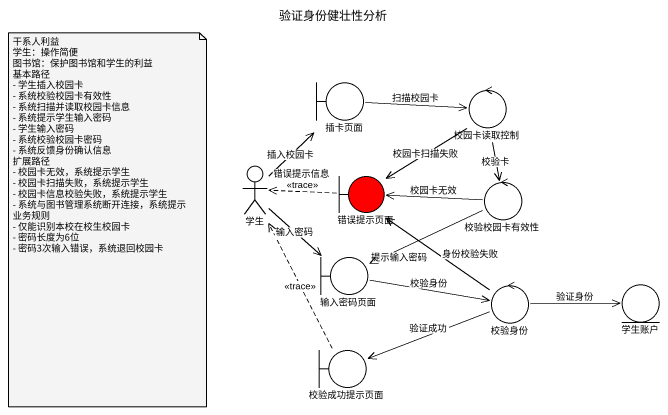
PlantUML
@startuml
title 验证身份健壮性分析
boundary 插卡页面
control 校园卡读取控制
actor 学生
boundary 错误提示页面 #FF0000
control 校验校园卡有效性
boundary 输入密码页面
control 校验身份
entity 学生账户
boundary 校验成功提示页面
插卡页面 -right-> 校园卡读取控制 : 扫描校园卡
校园卡读取控制 --> 错误提示页面 : 校园卡扫描失败
校园卡读取控制 --> 校验校园卡有效性 : 校验卡
学生 -up-> 插卡页面 : 插入校园卡
学生 --> 输入密码页面 : 输入密码
错误提示页面 .left.> 学生 : 错误提示信息\n<<trace>>
校验校园卡有效性 -left-> 错误提示页面 : 校园卡无效
校验校园卡有效性 -left-> 输入密码页面 : 提示输入密码
输入密码页面 -right-> 校验身份 : 校验身份
校验身份 -up-> 错误提示页面 : 身份校验失败
校验身份 -right-> 学生账户 : 验证身份
校验身份 -left-> 校验成功提示页面 : 验证成功
校验成功提示页面 .up.> 学生 : <<trace>>
note as N1
  干系人利益
  学生：操作简便
  图书馆：保护图书馆和学生的利益
  基本路径
  - 学生插入校园卡
  - 系统校验校园卡有效性
  - 系统扫描并读取校园卡信息
  - 系统提示学生输入密码
  - 学生输入密码
  - 系统校验校园卡密码
  - 系统反馈身份确认信息
  扩展路径
  - 校园卡无效，系统提示学生
  - 校园卡扫描失败，系统提示学生
  - 校园卡信息校验失败，系统提示学生
  - 系统与图书管理系统断开连接，系统提示
  业务规则
  - 仅能识别本校在校生校园卡
  - 密码长度为6位
  - 密码3次输入错误，系统退回校园卡
end note
@enduml
